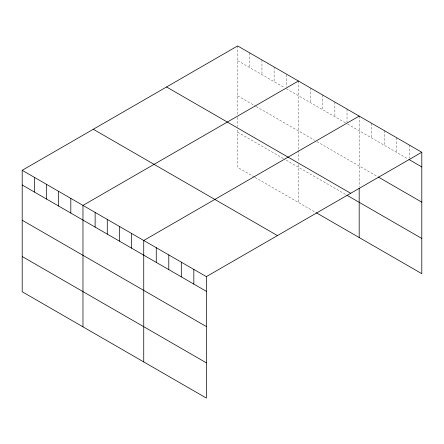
<?xml version="1.0" encoding="UTF-8"?>
<svg xmlns="http://www.w3.org/2000/svg" width="444" height="444" viewBox="0 0 444 444"><rect width="100%" height="100%" fill="white"/><g stroke="black" fill="none" stroke-linecap="round" stroke-linejoin="round"><path stroke-width="0.33" stroke-dasharray="2.22 1.67" d="M237.645 60.612L284.526 87.679M286.263 88.678L345.876 123.099M347.613 124.098L408.68 159.357M237.645 95.843L255.589 106.199M256.166 106.532L314.624 140.282M316.938 141.619L377.672 176.684M237.645 132.14L285.104 159.54M286.263 160.206L347.03 195.293M254.429 177.056L237.645 167.366L237.645 129.448M255.006 177.389L315.778 212.476M409.279 145.016L409.279 158.369M396.753 137.79L396.753 152.475M384.232 130.558L384.232 145.244M371.711 123.327L371.711 138.012M359.185 116.1L359.185 186.852M347.03 109.08L347.03 122.433M334.881 102.065L334.881 116.75M322.727 95.049L322.727 109.729M310.572 88.029L310.572 102.714M298.418 81.013L298.418 149.745M298.418 150.422L298.418 161.844M298.418 164.535L298.418 202.453M286.263 74.664L286.263 86.68M274.109 66.977L274.109 81.663M261.954 59.962L261.954 74.648M249.8 52.941L249.8 67.627M237.645 45.926L237.645 114.663M237.645 117.349L237.645 126.762"/><path stroke-width="0.67" d="M22.2 170.313L206.355 276.634L206.355 398.074L22.2 291.752L22.2 170.313L237.645 45.926L421.8 152.248L421.8 273.687L316.356 212.809M298.418 81.013L82.973 205.4L82.973 326.84M359.185 116.1L143.739 240.487L143.739 361.927M206.355 276.634L421.8 152.248M409.279 159.701L421.8 166.933M378.271 177.028L421.8 202.159M166.55 86.974L350.704 193.295M347.03 195.293L421.8 238.456M93.296 129.265L277.45 235.586M22.2 184.998L206.355 291.32M22.2 220.23L206.355 326.545M22.2 256.521L206.355 362.842M359.185 188.195L359.185 237.54M193.834 269.403L193.834 284.088M181.307 262.176L181.307 276.856M168.787 254.945L168.787 269.63M156.266 247.713L156.266 262.398M131.591 233.466L131.591 248.152M119.436 226.451L119.436 241.136M107.282 219.43L107.282 234.116M95.127 212.415L95.127 227.1M70.818 198.379L70.818 213.065M58.664 191.364L58.664 206.049M46.509 184.349L46.509 199.034M34.355 177.328L34.355 192.013"/></g></svg>
